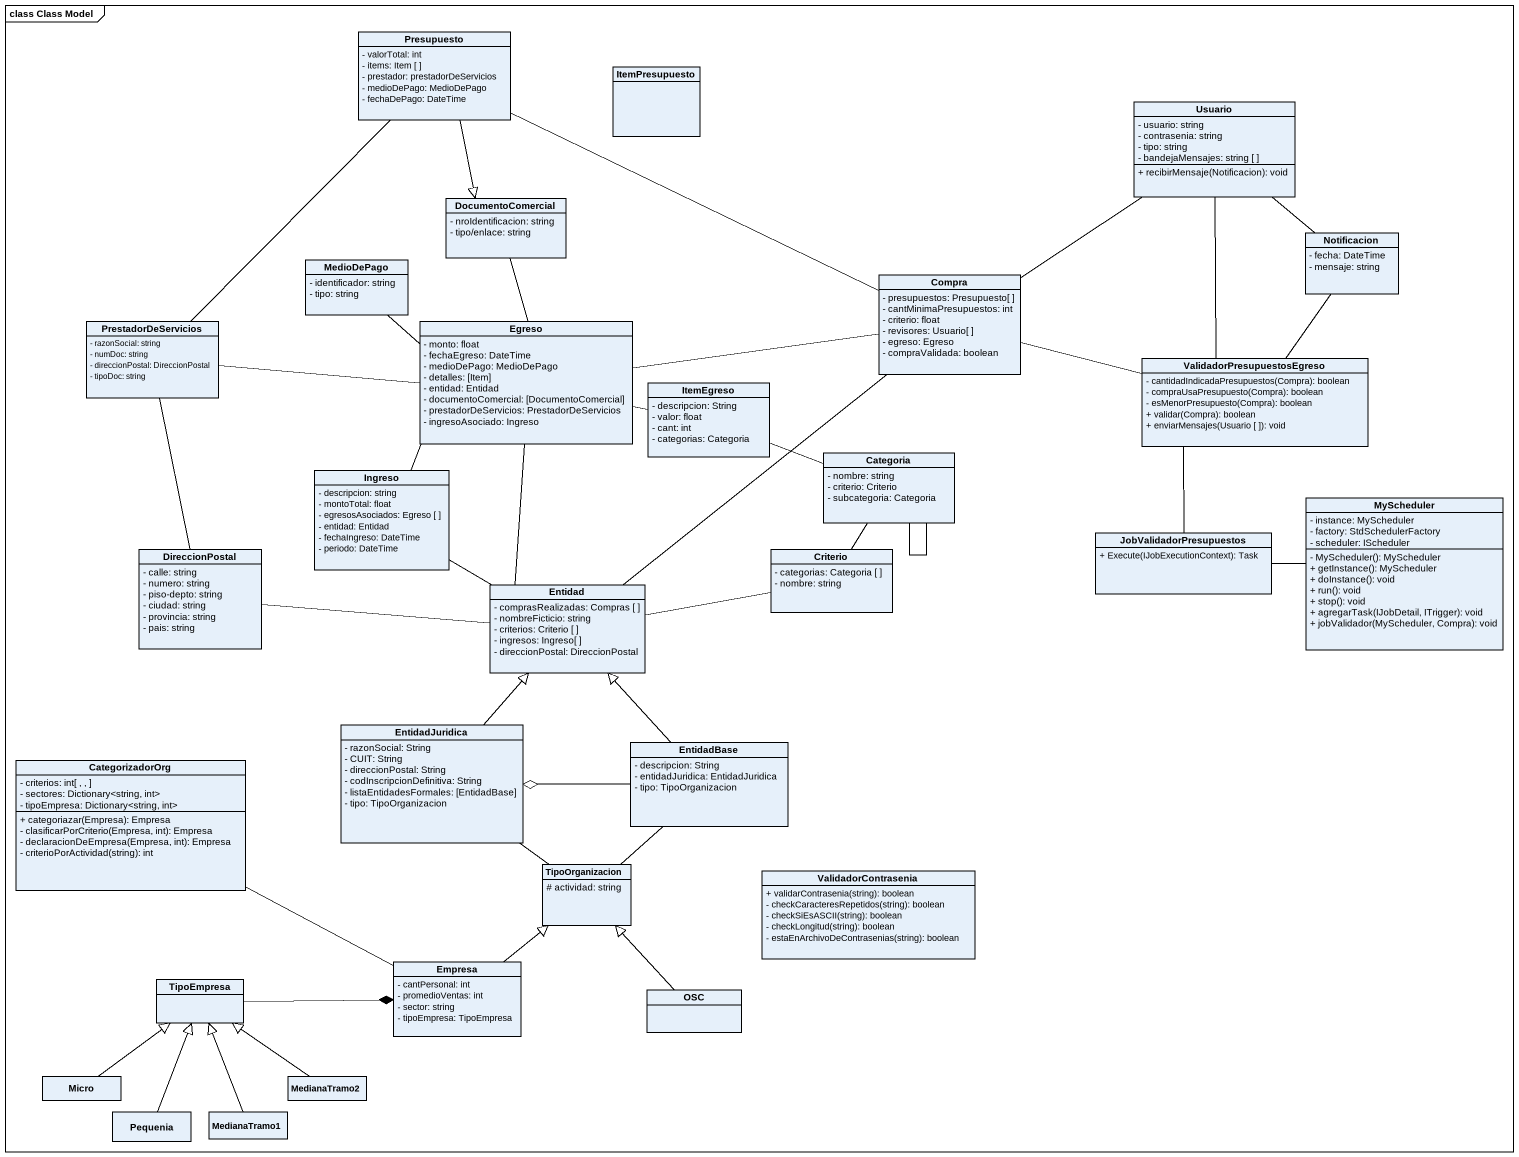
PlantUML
@startuml
mainframe class Class Model
hide circle
hide empty members
skinparam classAttributeIconSize 0
class Presupuesto {
  - valorTotal: int
  - items: Item [ ]
  - prestador: prestadorDeServicios
  - medioDePago: MedioDePago
  - fechaDePago: DateTime
}
class ItemPresupuesto
class Usuario {
  - usuario: string
  - contrasenia: string
  - tipo: string
  - bandejaMensajes: string [ ]
  + recibirMensaje(Notificacion): void
}
class DocumentoComercial {
  - nroIdentificacion: string
  - tipo/enlace: string
}
class Notificacion {
  - fecha: DateTime
  - mensaje: string
}
class MedioDePago {
  - identificador: string
  - tipo: string
}
class Compra {
  - presupuestos: Presupuesto[ ]
  - cantMinimaPresupuestos: int
  - criterio: float
  - revisores: Usuario[ ]
  - egreso: Egreso
  - compraValidada: boolean
}
class PrestadorDeServicios {
  - razonSocial: string
  - numDoc: string
  - direccionPostal: DireccionPostal
  - tipoDoc: string
}
class Egreso {
  - monto: float
  - fechaEgreso: DateTime
  - medioDePago: MedioDePago
  - detalles: [Item]
  - entidad: Entidad
  - documentoComercial: [DocumentoComercial]
  - prestadorDeServicios: PrestadorDeServicios
  - ingresoAsociado: Ingreso
}
class ItemEgreso {
  - descripcion: String
  - valor: float
  - cant: int
  - categorias: Categoria
}
class ValidadorPresupuestosEgreso {
  - cantidadIndicadaPresupuestos(Compra): boolean
  - compraUsaPresupuesto(Compra): boolean
  - esMenorPresupuesto(Compra): boolean
  + validar(Compra): boolean
  + enviarMensajes(Usuario [ ]): void
}
class Ingreso {
  - descripcion: string
  - montoTotal: float
  - egresosAsociados: Egreso [ ]
  - entidad: Entidad
  - fechaIngreso: DateTime
  - periodo: DateTime
}
class Categoria {
  - nombre: string
  - criterio: Criterio
  - subcategoria: Categoria
}
class MyScheduler {
  - instance: MyScheduler
  - factory: StdSchedulerFactory
  - scheduler: IScheduler
  - MyScheduler(): MyScheduler
  + getInstance(): MyScheduler
  + doInstance(): void
  + run(): void
  + stop(): void
  + agregarTask(IJobDetail, ITrigger): void
  + jobValidador(MyScheduler, Compra): void
}
class DireccionPostal {
  - calle: string
  - numero: string
  - piso-depto: string
  - ciudad: string
  - provincia: string
  - pais: string
}
class Criterio {
  - categorias: Categoria [ ]
  - nombre: string
}
class JobValidadorPresupuestos {
  + Execute(IJobExecutionContext): Task
}
class Entidad {
  - comprasRealizadas: Compras [ ]
  - nombreFicticio: string
  - criterios: Criterio [ ]
  - ingresos: Ingreso[ ]
  - direccionPostal: DireccionPostal
}
class EntidadJuridica {
  - razonSocial: String
  - CUIT: String
  - direccionPostal: String
  - codInscripcionDefinitiva: String
  - listaEntidadesFormales: [EntidadBase]
  - tipo: TipoOrganizacion
}
class EntidadBase {
  - descripcion: String
  - entidadJuridica: EntidadJuridica
  - tipo: TipoOrganizacion
}
class CategorizadorOrg {
  - criterios: int[ , , ]
  - sectores: Dictionary<string, int>
  - tipoEmpresa: Dictionary<string, int>
  + categoriazar(Empresa): Empresa
  - clasificarPorCriterio(Empresa, int): Empresa
  - declaracionDeEmpresa(Empresa, int): Empresa
  - criterioPorActividad(string): int
}
class TipoOrganizacion {
  # actividad: string
}
class ValidadorContrasenia {
  + validarContrasenia(string): boolean
  - checkCaracteresRepetidos(string): boolean
  - checkSiEsASCII(string): boolean
  - checkLongitud(string): boolean
  - estaEnArchivoDeContrasenias(string): boolean
}
class TipoEmpresa
class Empresa {
  - cantPersonal: int
  - promedioVentas: int
  - sector: string
  - tipoEmpresa: TipoEmpresa
}
class OSC
class Micro
class MedianaTramo2
class Pequenia
class MedianaTramo1
Presupuesto --|> DocumentoComercial
Presupuesto -right- Compra
Presupuesto -- PrestadorDeServicios
Usuario -- Compra
Usuario -- ValidadorPresupuestosEgreso
DocumentoComercial -- Egreso
Notificacion -up- Usuario
Notificacion -- ValidadorPresupuestosEgreso
MedioDePago -right- Egreso
Compra -left- Egreso
Compra -- Entidad
PrestadorDeServicios -right- Egreso
Egreso -- Entidad
ItemEgreso -left- Egreso
ItemEgreso -right- Categoria
ValidadorPresupuestosEgreso -left- Compra
Ingreso -up- Egreso
Ingreso -right- Entidad
Categoria -- Categoria
Categoria -- Criterio
DireccionPostal -up- PrestadorDeServicios
DireccionPostal -right- Entidad
JobValidadorPresupuestos -up- ValidadorPresupuestosEgreso
JobValidadorPresupuestos -right- MyScheduler
Entidad -right- Criterio
EntidadJuridica -up-|> Entidad
EntidadBase -up-|> Entidad
EntidadBase -left-o EntidadJuridica
CategorizadorOrg -right- Empresa
TipoOrganizacion -up- EntidadJuridica
TipoOrganizacion -up- EntidadBase
TipoEmpresa -right-* Empresa
Empresa -up-|> TipoOrganizacion
OSC -up-|> TipoOrganizacion
Micro -up-|> TipoEmpresa
MedianaTramo2 -up-|> TipoEmpresa
Pequenia -up-|> TipoEmpresa
MedianaTramo1 -up-|> TipoEmpresa
@enduml
